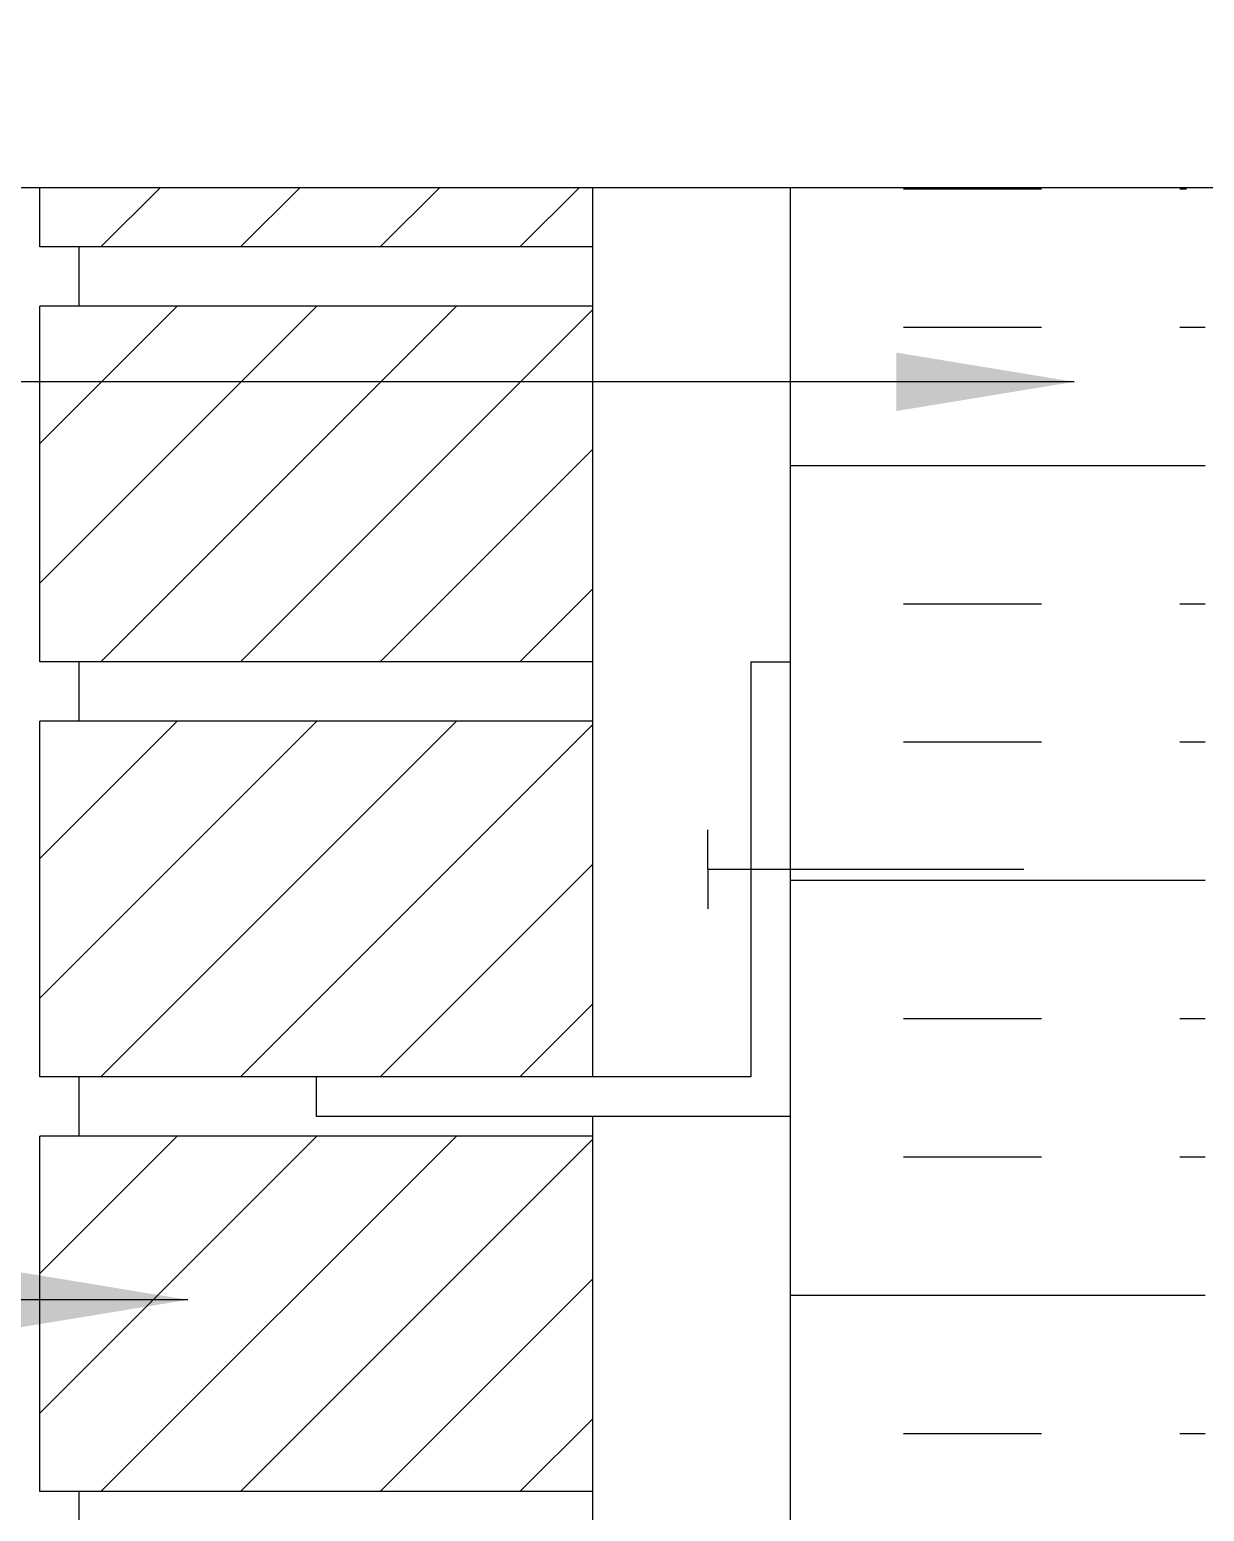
# Model space of a CAD drawing. Header units: inches. Extents: x 249 to 306, y 116.4 to 200.2.
# Drawn here: x 262.4 to 269.83, y 190.81 to 200.18 of the extents above; entities that cross this region are included whole.
import ezdxf

# ---------------------------------------------------------------- set-up
doc = ezdxf.new("R2010")
doc.units = ezdxf.units.IN
doc.header["$LTSCALE"] = 0.5
doc.header["$MEASUREMENT"] = 0
for name, color, linetype in [('HATCH', 12, 'Continuous'), ('line25', 2, 'Continuous'), ('LINE50', 5, 'Continuous'), ('LINE9', 9, 'Continuous'), ('TEXT', 4, 'Continuous')]:
    doc.layers.add(name, color=color, linetype=linetype)
doc.styles.add('DIM', font='romans.shx', dxfattribs={"width": 0.7})
doc.dimstyles.new('ext_12', dxfattribs={"dimscale": 12, "dimtxt": 0.075, "dimasz": 0.09375, "dimexe": 0.09375, "dimexo": 0.0625, "dimgap": 0.0625, "dimtad": 1, "dimdec": 1, "dimzin": 2, "dimdsep": 46, "dimlunit": 4, "dimtxsty": 'DIM', "dimcen": 0.09, "dimdle": 0.09375, "dimclrt": 4, "dimadec": 0, "dimazin": 0, "dimtfac": 1, "dimtdec": 1, "dimtmove": 2, "dimatfit": 3, "dimfxl": 1, "dimfrac": 2, "dimtolj": 1, "dimtzin": 0, "dimarcsym": 0})

msp = doc.modelspace()

# ---------------------------------------------------------------- hatches: boundary and pattern name
at = {"layer": 'HATCH'}
h = msp.add_hatch(dxfattribs=at)
h.set_pattern_fill('ANSI31', color=256, scale=5, style=0)
h.set_pattern_definition([(45, (198.72723, 0.3384), (-0.4419417, 0.4419417), [])])
h.paths.add_polyline_path([(265.9595, 199.1827), (262.4595, 199.1827), (262.4595, 198.8077), (265.9595, 198.8077)])
h = msp.add_hatch(dxfattribs=at)
h.set_pattern_fill('INSUL', color=256, scale=7, style=0)
h.set_pattern_definition([(0, (-2656.327, -206.826), (0, 2.625), []), (0, (-2656.327, -205.951), (0, 2.625), [0.875, -0.875]), (0, (-2656.327, -205.076), (0, 2.625), [0.875, -0.875])])
h.paths.add_polyline_path([(269.7095, 199.1827), (267.2095, 199.1827), (267.2095, 190.1834), (267.647, 190.1834), (267.647, 190.6834), (269.147, 190.6834), (269.147, 190.1834), (269.8345, 190.1834), (269.8345, 199.0577)])
h = msp.add_hatch(dxfattribs=at)
h.set_pattern_fill('ANSI31', color=256, scale=5, style=0)
h.set_pattern_definition([(45, (198.72723, -2.2866), (-0.4419417, 0.4419417), [])])
h.paths.add_polyline_path([(265.9595, 198.4327), (262.4595, 198.4327), (262.4595, 196.1827), (265.9595, 196.1827)])
h = msp.add_hatch(dxfattribs=at)
h.set_pattern_fill('ANSI31', color=256, scale=5, style=0)
h.set_pattern_definition([(45, (198.72723, -4.9116), (-0.4419417, 0.4419417), [])])
h.paths.add_polyline_path([(265.9595, 195.8077), (262.4595, 195.8077), (262.4595, 193.5577), (265.9595, 193.5577)])
h = msp.add_hatch(dxfattribs=at)
h.set_pattern_fill('ANSI31', color=256, scale=5, style=0)
h.set_pattern_definition([(45, (198.72723, -7.5366), (-0.4419417, 0.4419417), [])])
h.paths.add_polyline_path([(265.9595, 193.1827), (262.4595, 193.1827), (262.4595, 190.9327), (265.9595, 190.9327)])

# ---------------------------------------------------------------- linework, layer by layer
at = {"layer": 'line25'}
for p, q in [((262.4595, 198.8077), (262.4595, 199.1827)), ((265.9595, 193.5577), (265.9595, 199.1827)), ((265.9595, 198.8077), (262.4595, 198.8077)), ((262.7095, 198.4327), (262.7095, 198.8077)), ((262.4595, 196.1827), (262.4595, 198.4327)), ((265.9595, 198.4327), (262.4595, 198.4327)), ((265.9595, 196.1827), (262.4595, 196.1827)), ((262.7095, 195.8077), (262.7095, 196.1827)), ((262.4595, 193.5577), (262.4595, 195.8077)), ((265.9595, 195.8077), (262.4595, 195.8077)), ((265.9595, 193.5577), (262.4595, 193.5577)), ((262.7095, 193.1827), (262.7095, 193.5577)), ((265.9595, 172.1827), (265.9595, 193.3077)), ((262.4595, 190.9327), (262.4595, 193.1827)), ((265.9595, 193.1827), (262.4595, 193.1827)), ((265.9595, 190.9327), (262.4595, 190.9327)), ((262.7095, 190.5577), (262.7095, 190.9327))]:
    msp.add_line(p, q, dxfattribs=at)
at = {"layer": 'LINE50'}
msp.add_line((267.2095, 190.1834), (267.2095, 199.1827), dxfattribs=at)
at = {"layer": 'LINE9'}
for p, q in [((266.9595, 196.1827), (266.9595, 193.5577)), ((266.9595, 196.1827), (267.2095, 196.1827)), ((266.6878, 194.8702), (266.6878, 195.1202)), ((266.6878, 194.8702), (268.6878, 194.8702)), ((266.6878, 194.8702), (266.6878, 194.6202)), ((266.9595, 193.5577), (264.2095, 193.5577)), ((264.2095, 193.5577), (264.2095, 193.3077)), ((264.2095, 193.3077), (267.2095, 193.3077))]:
    msp.add_line(p, q, dxfattribs=at)
msp.add_lwpolyline([(286.3205, 199.1827), (274.4595, 199.1827), (273.4595, 200.1827), (273.4595, 198.1827), (272.4595, 199.1827), (260.5986, 199.1827)], dxfattribs=at)

# ---------------------------------------------------------------- leaders
at = {"layer": 'TEXT'}
for points, override in [([(269.0052, 197.9544), (262.6903, 197.9544), (256.3126, 197.9544)], {"dimgap": 0.0625, "dimtad": 0}), ([(263.396, 192.1466), (260.8013, 192.1466), (260.219, 192.1466)], {"dimtad": 0})]:
    msp.add_leader(points, dimstyle='ext_12', override=override, dxfattribs=at)

doc.saveas('drawing.dxf')
